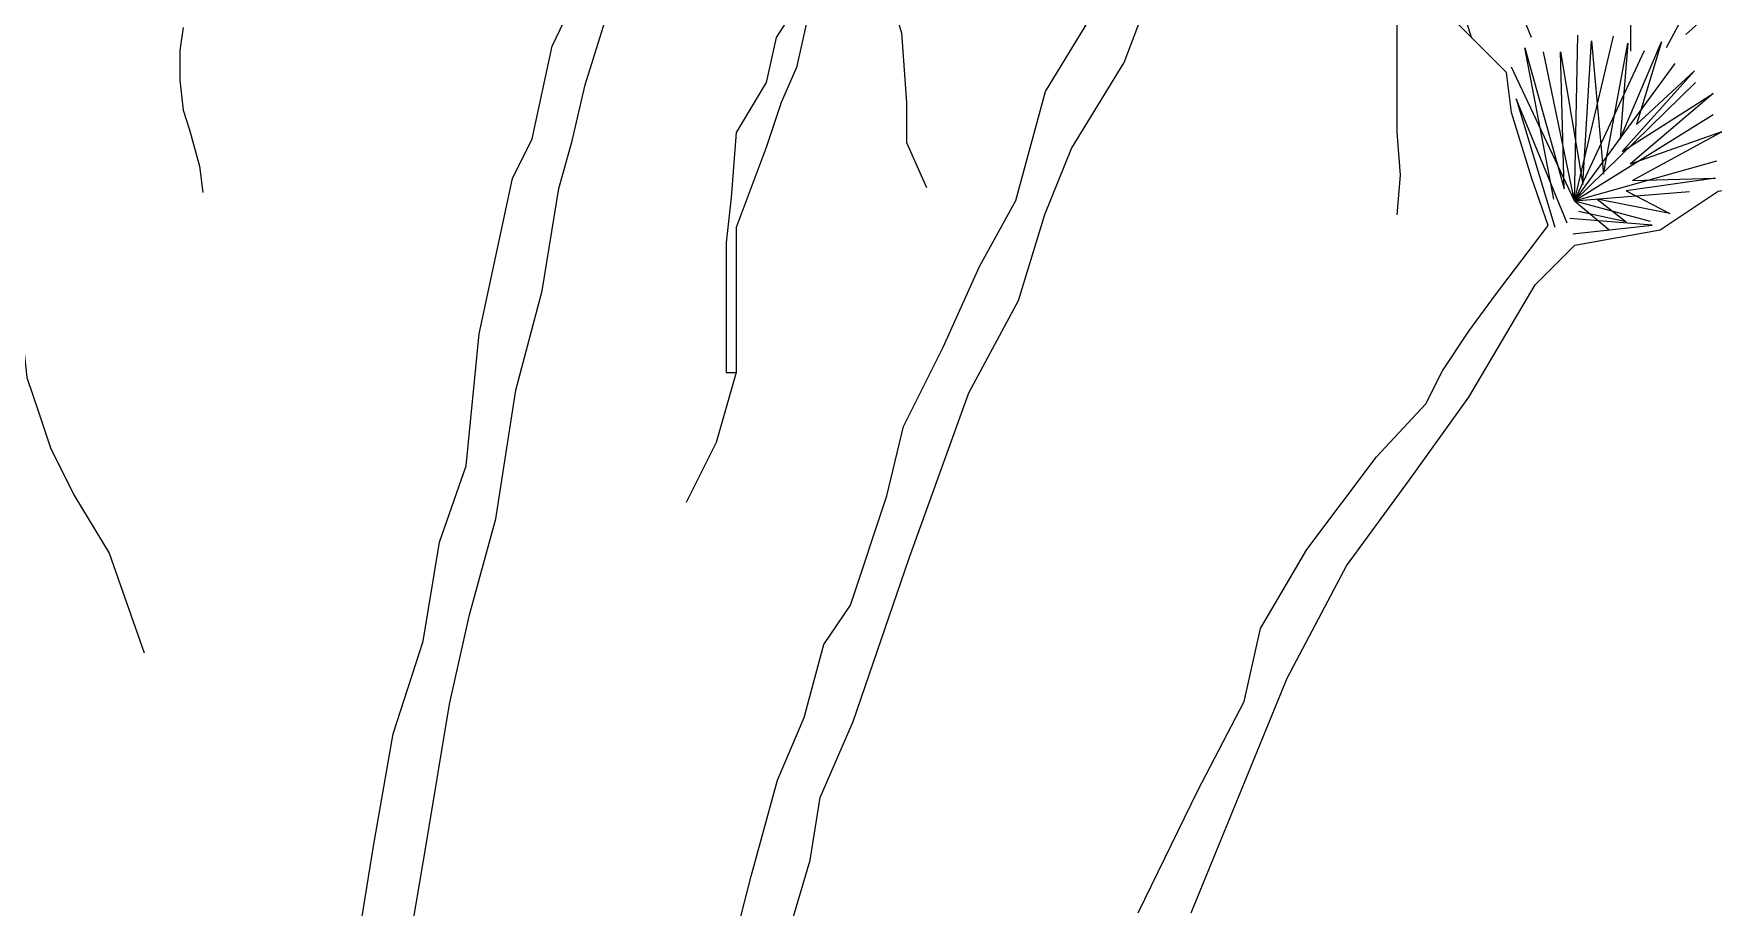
# Model space of a CAD drawing. Header units: millimetres. Extents: x 284148 to 331264, y 78716 to 101523.
# Drawn here: x 290080 to 290595, y 80633 to 80901 of the extents above; entities that cross this region are included whole.
import ezdxf

# ---------------------------------------------------------------- set-up
doc = ezdxf.new("R2010")
doc.units = ezdxf.units.MM

# ---------------------------------------------------------------- blocks, each defined once
blk = doc.blocks.new('A$C712731ED')
for points in [[(1828.45, 1301.75), (1865.55, 1288.68), (1889.42, 1264.83), (1899.47, 1243.49), (1903.24, 1218.39), (1905.75, 1202.07), (1905.75, 1185.75), (1905.75, 1165.67), (1905.75, 1145.58), (1905.75, 1109.18), (1900.73, 1090.35), (1895.7, 1065.25), (1893.19, 1043.91), (1890.68, 1006.25), (1881.88, 930.94), (1874.34, 884.49), (1874.34, 876.96)], [(1828.45, 1301.75), (1865.55, 1288.68), (1889.42, 1264.83), (1899.47, 1243.49), (1903.24, 1218.39), (1905.75, 1202.07), (1905.75, 1185.75), (1905.75, 1165.67), (1905.75, 1145.58), (1905.75, 1109.18), (1900.73, 1090.35), (1895.7, 1065.25), (1893.19, 1043.91), (1890.68, 1006.25), (1881.88, 930.94), (1874.34, 884.49), (1874.34, 876.96)], [(1595.94, 588.96), (1605.06, 624.38), (1613.16, 653.73), (1621.26, 672.96), (1627.34, 695.23), (1635.44, 707.37), (1646.58, 740.77), (1651.65, 762.02), (1663.8, 786.31), (1674.94, 811), (1686.08, 831.24), (1695.2, 864.64), (1715.46, 898.04)], [(1595.94, 588.96), (1605.06, 624.38), (1613.16, 653.73), (1621.26, 672.96), (1627.34, 695.23), (1635.44, 707.37), (1646.58, 740.77), (1651.65, 762.02), (1663.8, 786.31), (1674.94, 811), (1686.08, 831.24), (1695.2, 864.64), (1715.46, 898.04)], [(1609.92, 584.69), (1623.09, 629.22), (1626.13, 648.45), (1636.26, 671.73), (1653.48, 721.72), (1671.71, 772.32), (1686.9, 800.66), (1695, 826.97), (1703.1, 847.21), (1719.31, 873.53), (1730.45, 902.88), (1735.52, 910.97), (1758.81, 950.85), (1779.07, 984.24), (1787.17, 1001.45), (1793.25, 1013.59), (1804.39, 1028.77), (1815.53, 1042.94), (1830.72, 1065.21), (1838.82, 1079.38), (1846.93, 1093.55)], [(1609.92, 584.69), (1623.09, 629.22), (1626.13, 648.45), (1636.26, 671.73), (1653.48, 721.72), (1671.71, 772.32), (1686.9, 800.66), (1695, 826.97), (1703.1, 847.21), (1719.31, 873.53), (1730.45, 902.88), (1735.52, 910.97), (1758.81, 950.85), (1779.07, 984.24), (1787.17, 1001.45), (1793.25, 1013.59), (1804.39, 1028.77), (1815.53, 1042.94), (1830.72, 1065.21), (1838.82, 1079.38), (1846.93, 1093.55)], [(1885.37, 878.11), (1914.33, 932.2), (1926.92, 958.61), (1940.77, 983.76), (1948.33, 1006.4), (1964.7, 1026.53), (1983.58, 1041.62), (2003.73, 1054.2), (2027.66, 1066.77), (2054.1, 1069.29), (2078.03, 1069.29), (2093.14, 1060.48), (2104.47, 1046.65), (2114.54, 1026.53), (2114.54, 1008.92), (2114.54, 987.54), (2114.54, 964.9), (2114.54, 953.58), (2114.54, 928.42), (2117.06, 904.53), (2119.58, 881.89), (2115.8, 856.73)], [(1885.37, 878.11), (1914.33, 932.2), (1926.92, 958.61), (1940.77, 983.76), (1948.33, 1006.4), (1964.7, 1026.53), (1983.58, 1041.62), (2003.73, 1054.2), (2027.66, 1066.77), (2054.1, 1069.29), (2078.03, 1069.29), (2093.14, 1060.48), (2104.47, 1046.65), (2114.54, 1026.53), (2114.54, 1008.92), (2114.54, 987.54), (2114.54, 964.9), (2114.54, 953.58), (2114.54, 928.42), (2117.06, 904.53), (2119.58, 881.89), (2115.8, 856.73)], [(1431.06, 884.22), (1430.05, 877.14), (1430.05, 868.04), (1431.06, 858.93), (1433.08, 852.87), (1436.12, 841.74), (1437.13, 833.65)], [(1431.06, 884.22), (1430.05, 877.14), (1430.05, 868.04), (1431.06, 858.93), (1433.08, 852.87), (1436.12, 841.74), (1437.13, 833.65)], [(1844.04, 881.1), (1830.26, 914.76), (1822.6, 933.12), (1810.35, 948.42), (1799.62, 969.83), (1782.77, 989.72), (1765.92, 1008.08), (1750.61, 1015.73), (1727.63, 1015.73), (1706.19, 1014.2), (1689.34, 1003.49), (1672.49, 988.19), (1655.64, 974.42), (1647.98, 957.6), (1646.45, 951.48), (1641.85, 930.06), (1641.85, 908.64), (1646.45, 897.93), (1651.04, 882.63), (1652.58, 861.21), (1652.58, 848.97), (1658.7, 835.2)], [(1844.04, 881.1), (1830.26, 914.76), (1822.6, 933.12), (1810.35, 948.42), (1799.62, 969.83), (1782.77, 989.72), (1765.92, 1008.08), (1750.61, 1015.73), (1727.63, 1015.73), (1706.19, 1014.2), (1689.34, 1003.49), (1672.49, 988.19), (1655.64, 974.42), (1647.98, 957.6), (1646.45, 951.48), (1641.85, 930.06), (1641.85, 908.64), (1646.45, 897.93), (1651.04, 882.63), (1652.58, 861.21), (1652.58, 848.97), (1658.7, 835.2)], [(1802.76, 886.54), (1802.76, 873.39), (1802.76, 864.29), (1802.76, 852.15), (1803.77, 839), (1802.76, 826.87)], [(1802.76, 886.54), (1802.76, 873.39), (1802.76, 864.29), (1802.76, 852.15), (1803.77, 839), (1802.76, 826.87)], [(1891.24, 882.06), (1979.98, 961.57), (2004.81, 979.84), (2017.88, 991.59), (2047.93, 1000.72), (2068.84, 1005.94), (2088.44, 1005.94), (2113.27, 1000.72), (2139.4, 992.89), (2157.69, 985.06), (2174.68, 977.23), (2203.43, 952.43), (2221.72, 922.41), (2234.79, 874.12), (2233.48, 801.04)], [(1891.24, 882.06), (1979.98, 961.57), (2004.81, 979.84), (2017.88, 991.59), (2047.93, 1000.72), (2068.84, 1005.94), (2088.44, 1005.94), (2113.27, 1000.72), (2139.4, 992.89), (2157.69, 985.06), (2174.68, 977.23), (2203.43, 952.43), (2221.72, 922.41), (2234.79, 874.12), (2233.48, 801.04)], [(1485.33, 608.25), (1489.38, 633.55), (1495.46, 667.96), (1504.57, 696.3), (1509.64, 726.66), (1517.74, 749.94), (1521.79, 790.42), (1531.92, 837.99), (1538, 850.13), (1544.07, 878.47), (1555.22, 901.75), (1560.28, 920.98), (1562.31, 937.17), (1563.32, 942.23), (1572.43, 962.47)], [(1485.33, 608.25), (1489.38, 633.55), (1495.46, 667.96), (1504.57, 696.3), (1509.64, 726.66), (1517.74, 749.94), (1521.79, 790.42), (1531.92, 837.99), (1538, 850.13), (1544.07, 878.47), (1555.22, 901.75), (1560.28, 920.98), (1562.31, 937.17), (1563.32, 942.23), (1572.43, 962.47)], [(1497.52, 586.96), (1505.62, 634.53), (1512.71, 677.04), (1518.79, 704.36), (1526.89, 733.71), (1532.97, 773.18), (1541.07, 803.54), (1546.13, 834.92), (1550.18, 849.49), (1554.24, 866.69), (1564.36, 899.08), (1568.42, 911.22), (1570.44, 924.38), (1576.52, 937.54), (1578.54, 954.74), (1580.57, 962.84)], [(1497.52, 586.96), (1505.62, 634.53), (1512.71, 677.04), (1518.79, 704.36), (1526.89, 733.71), (1532.97, 773.18), (1541.07, 803.54), (1546.13, 834.92), (1550.18, 849.49), (1554.24, 866.69), (1564.36, 899.08), (1568.42, 911.22), (1570.44, 924.38), (1576.52, 937.54), (1578.54, 954.74), (1580.57, 962.84)], [(1825.66, 881.1), (1819.54, 900.99)], [(1623.47, 897.93), (1612.75, 881.1), (1609.69, 867.33), (1600.5, 852.03), (1598.96, 832.14), (1597.43, 818.37), (1597.43, 801.54), (1597.43, 778.59), (1600.5, 778.59)], [(1825.66, 881.1), (1819.54, 900.99)], [(1623.47, 897.93), (1612.75, 881.1), (1609.69, 867.33), (1600.5, 852.03), (1598.96, 832.14), (1597.43, 818.37), (1597.43, 801.54), (1597.43, 778.59), (1600.5, 778.59)], [(1849.16, 823.61), (1844.04, 838.26), (1837.92, 858.15), (1836.39, 870.39), (1825.66, 881.1), (1807.28, 899.46)], [(1621.94, 885.69), (1618.88, 871.92), (1614.28, 861.21), (1609.69, 847.44), (1600.5, 822.96), (1600.5, 778.59), (1594.37, 757.17), (1591.31, 751.05), (1585.18, 738.81)], [(1849.16, 823.61), (1844.04, 838.26), (1837.92, 858.15), (1836.39, 870.39), (1825.66, 881.1), (1807.28, 899.46)], [(1621.94, 885.69), (1618.88, 871.92), (1614.28, 861.21), (1609.69, 847.44), (1600.5, 822.96), (1600.5, 778.59), (1594.37, 757.17), (1591.31, 751.05), (1585.18, 738.81)], [(1172.6, 857.37), (1185.77, 886.39), (1205.52, 898.94), (1225.27, 924.04), (1252.2, 929.42), (1298.88, 924.04), (1318.63, 911.49), (1333, 893.56), (1340.18, 879.21), (1352.75, 855.91), (1359.93, 843.36), (1363.52, 829.01), (1374.29, 807.5), (1381.47, 793.15), (1383.27, 777.01), (1386.86, 766.26), (1390.45, 755.5), (1397.63, 741.16), (1408.4, 723.23), (1419.18, 692.74)], [(1172.6, 857.37), (1185.77, 886.39), (1205.52, 898.94), (1225.27, 924.04), (1252.2, 929.42), (1298.88, 924.04), (1318.63, 911.49), (1333, 893.56), (1340.18, 879.21), (1352.75, 855.91), (1359.93, 843.36), (1363.52, 829.01), (1374.29, 807.5), (1381.47, 793.15), (1383.27, 777.01), (1386.86, 766.26), (1390.45, 755.5), (1397.63, 741.16), (1408.4, 723.23), (1419.18, 692.74)], [(1850.83, 831.69), (1841.94, 877.96), (1854, 834.86), (1852.9, 876.75), (1859.71, 836.12), (1862.35, 880.14), (1866.06, 839.29), (1873.5, 879.41), (1871.14, 850.07), (1883.83, 879.86), (1876.21, 854.51), (1893.98, 870.99), (1871.77, 846.27), (1899.69, 864.01), (1874.31, 842.46), (1902.87, 852.6), (1874.94, 837.39), (1900.33, 838.03), (1873.04, 834.22), (1886.37, 827.25), (1864.16, 831.69), (1873.04, 824.71), (1858.44, 827.88)], [(1850.83, 831.69), (1841.94, 877.96), (1854, 834.86), (1852.9, 876.75), (1859.71, 836.12), (1862.35, 880.14), (1866.06, 839.29), (1873.5, 879.41), (1871.14, 850.07), (1883.83, 879.86), (1876.21, 854.51), (1893.98, 870.99), (1871.77, 846.27), (1899.69, 864.01), (1874.31, 842.46), (1902.87, 852.6), (1874.94, 837.39), (1900.33, 838.03), (1873.04, 834.22), (1886.37, 827.25), (1864.16, 831.69), (1873.04, 824.71), (1858.44, 827.88)], [(1857.14, 831.09), (1858.23, 881.87)], [(1857.14, 831.09), (1858.23, 881.87)], [(1857.14, 831.09), (1869.13, 881.51)], [(1857.14, 831.09), (1869.13, 881.51)], [(1857.14, 831.09), (1847.7, 876.79)], [(1857.14, 831.09), (1847.7, 876.79)], [(1857.14, 831.09), (1878.57, 877.16)], [(1857.14, 831.09), (1878.57, 877.16)], [(1857.14, 831.09), (1837.89, 872.08)], [(1857.14, 831.09), (1837.89, 872.08)], [(1857.14, 831.09), (1888.02, 873.17)], [(1857.14, 831.09), (1888.02, 873.17)], [(1857.14, 831.09), (1894.19, 867.36)], [(1857.14, 831.09), (1894.19, 867.36)], [(1854.89, 824.25), (1839.28, 862.37), (1851.13, 823.1)], [(1854.89, 824.25), (1839.28, 862.37), (1851.13, 823.1)], [(1857.14, 831.09), (1899.64, 857.57)], [(1857.14, 831.09), (1899.64, 857.57)], [(1857.14, 831.09), (1900.73, 843.42)], [(1857.14, 831.09), (1900.73, 843.42)], [(1857.14, 831.09), (1892.38, 833.99)], [(1857.14, 831.09), (1892.38, 833.99)], [(1857.27, 817.52), (1883.42, 822.27), (1901.2, 834.11), (1927.28, 837.66), (1959.29, 835.29), (1979.44, 825.82), (2011.45, 806.87), (2032.79, 784.38), (2044.64, 765.43), (2051.76, 752.4), (2061.24, 740.56), (2074.28, 721.62), (2081.39, 709.78), (2090.88, 697.94), (2096.81, 689.65), (2097.99, 671.89), (2097.99, 651.76), (2099.18, 637.55), (2106.29, 625.71), (2111.03, 618.6)], [(1857.27, 817.52), (1883.42, 822.27), (1901.2, 834.11), (1927.28, 837.66), (1959.29, 835.29), (1979.44, 825.82), (2011.45, 806.87), (2032.79, 784.38), (2044.64, 765.43), (2051.76, 752.4), (2061.24, 740.56), (2074.28, 721.62), (2081.39, 709.78), (2090.88, 697.94), (2096.81, 689.65), (2097.99, 671.89), (2097.99, 651.76), (2099.18, 637.55), (2106.29, 625.71), (2111.03, 618.6)], [(1857.14, 831.09), (1880.39, 824.92)], [(1857.14, 831.09), (1867.68, 822.39)], [(1857.14, 831.09), (1880.39, 824.92)], [(1857.14, 831.09), (1867.68, 822.39)], [(1723.57, 613.1), (1741.8, 650.54), (1755.98, 677.87), (1761.05, 700.14), (1775.23, 724.42), (1796.5, 752.76), (1811.69, 768.95), (1816.75, 779.08), (1824.86, 791.22), (1832.96, 802.35), (1849.16, 823.61)], [(1723.57, 613.1), (1741.8, 650.54), (1755.98, 677.87), (1761.05, 700.14), (1775.23, 724.42), (1796.5, 752.76), (1811.69, 768.95), (1816.75, 779.08), (1824.86, 791.22), (1832.96, 802.35), (1849.16, 823.61)], [(1856.63, 821.07), (1880.92, 823.67), (1855.76, 825.69)], [(1856.63, 821.07), (1880.92, 823.67), (1855.76, 825.69)], [(1739.78, 613.09), (1769.15, 684.94), (1787.38, 719.35), (1806.63, 745.67), (1824.86, 770.97), (1845.11, 805.38), (1857.27, 817.52)], [(1739.78, 613.09), (1769.15, 684.94), (1787.38, 719.35), (1806.63, 745.67), (1824.86, 770.97), (1845.11, 805.38), (1857.27, 817.52)]]:
    blk.add_lwpolyline(points)

msp = doc.modelspace()

# ---------------------------------------------------------------- block references
msp.add_blockref('A$C712731ED', (288694.87, 80018.54))

doc.saveas('drawing.dxf')
